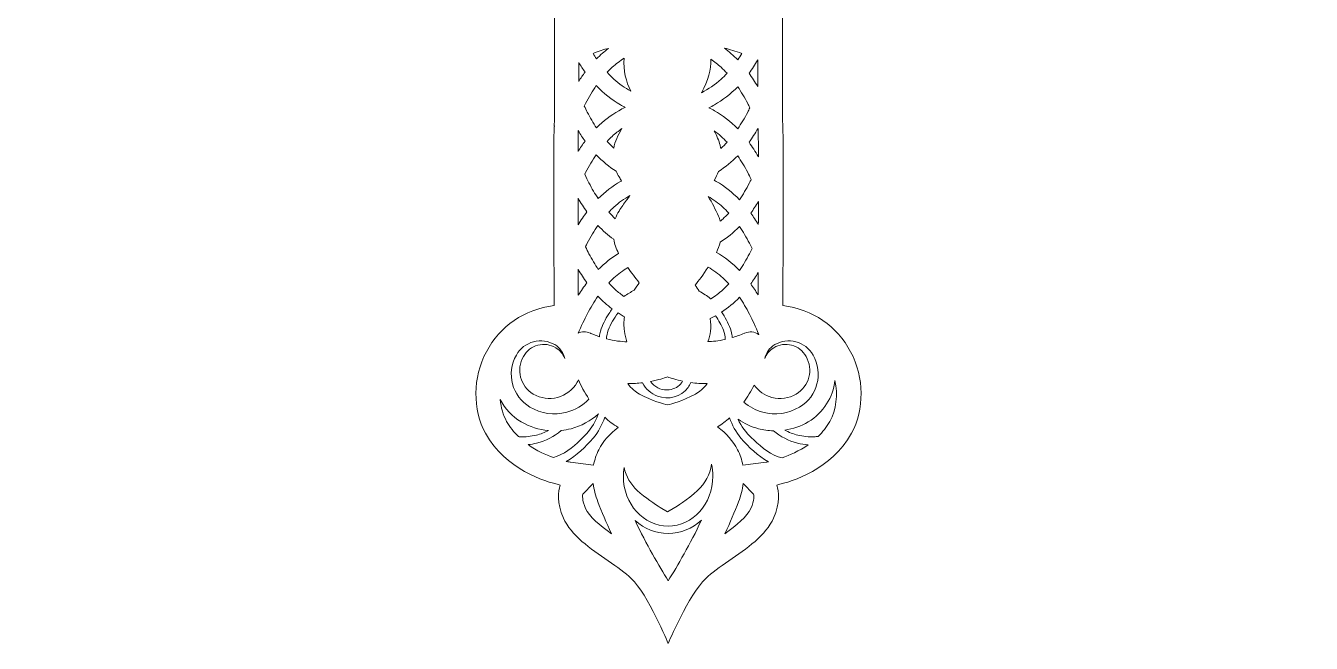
# Model space of a CAD drawing. Header units: millimetres. Extents: x -220 to 1461, y 255 to 578.
# Drawn here: x 608.9 to 868.3, y 261.3 to 386 of the extents above; entities that cross this region are included whole.
import ezdxf

# ---------------------------------------------------------------- set-up
doc = ezdxf.new("R2010")
doc.units = ezdxf.units.MM
doc.header["$MEASUREMENT"] = 0
doc.layers.add('Layer 5', color=7, linetype='Continuous')

msp = doc.modelspace()

# ---------------------------------------------------------------- linework, layer by layer
at = {"layer": 'Layer 5', "lineweight": 0}
for points, knots in [([(865.37, 447.11), (865.29, 447.14), (857.78, 449.55), (854.58, 452.89), (853.46, 454.07), (852.29, 455.77), (851.05, 457.57), (848.61, 461.1), (845.86, 465.1), (842.41, 466.6), (839.22, 467.98), (837.03, 467.7), (835.75, 467.22), (835.02, 470.42), (832.57, 478.26), (825.28, 482.3), (820.88, 484.75), (815.17, 485.03), (810.21, 483.14), (810.25, 483.38), (810.27, 483.62), (810.25, 483.87), (810.06, 486.53), (807.22, 488.35), (804.7, 487.88), (803.49, 487.66), (802.38, 486.91), (801.69, 485.89), (800.92, 484.73), (800.82, 483.34), (800.92, 481.99), (801.02, 480.63), (801.24, 479.3), (801.07, 477.96), (800.96, 478.3), (800.82, 478.64), (800.63, 478.97), (799.76, 480.43), (798.02, 481.43), (796.3, 481.06), (794.46, 480.66), (792.96, 478.66), (793.63, 476.77), (793.96, 475.82), (794.87, 474.98), (795.94, 475.08), (796.96, 475.17), (797.86, 476.07), (797.75, 477.13), (797.65, 478.06), (796.19, 477.97), (796.29, 477.04), (796.36, 476.47), (795.64, 476.42), (795.31, 476.72), (794.86, 477.12), (794.79, 477.79), (795, 478.33), (795.49, 479.54), (796.92, 480.03), (798.07, 479.48), (799.34, 478.86), (799.98, 477.47), (799.88, 476.1), (799.76, 474.59), (798.92, 473.19), (797.8, 472.21), (796.22, 470.82), (794.19, 470.18), (792.13, 470.07), (792.32, 470.2), (792.5, 470.34), (792.67, 470.49), (794.11, 471.76), (794.78, 473.89), (793.71, 475.6), (792.63, 477.35), (789.85, 478.05), (788.52, 476.17), (787.91, 475.3), (787.87, 474.06), (788.77, 473.36), (789.53, 472.78), (790.67, 472.74), (791.31, 473.52), (791.9, 474.24), (790.8, 475.2), (790.2, 474.47), (790.12, 474.36), (790.02, 474.34), (789.82, 474.42), (789.63, 474.5), (789.52, 474.63), (789.52, 474.82), (789.51, 475.45), (790.26, 475.86), (790.81, 475.83), (792.29, 475.77), (793.05, 474.14), (792.58, 472.87), (792.03, 471.37), (790.47, 470.61), (788.93, 470.7), (787.3, 470.8), (785.76, 471.7), (784.65, 472.86), (782.15, 475.5), (781.34, 479.28), (779.33, 482.26), (778.44, 483.58), (777.32, 484.78), (775.92, 485.56), (776.08, 485.57), (776.23, 485.6), (776.38, 485.65), (777.18, 485.95), (777.75, 486.75), (777.79, 487.6), (777.87, 489.56), (775.78, 490.84), (774.06, 491.07), (772.17, 491.31), (770.33, 490.68), (768.81, 489.58), (768.72, 489.51), (768.62, 489.44), (768.53, 489.37), (769.32, 491.16), (769.42, 493.21), (767.98, 494.76), (767.14, 495.67), (765.97, 496.09), (764.81, 496.01), (769.1, 497.38), (772.51, 500.2), (774.64, 504.23), (777.47, 509.59), (777.5, 516.3), (774.71, 521.31), (770.66, 528.6), (762.82, 531.06), (759.62, 531.78), (760.11, 533.07), (760.38, 535.26), (759, 538.44), (757.51, 541.89), (753.51, 544.65), (749.98, 547.08), (748.18, 548.32), (746.47, 549.49), (745.3, 550.61), (741.95, 553.81), (738.64, 561.12), (738.64, 561.12), (738.64, 561.12), (735.33, 553.81), (731.99, 550.61), (730.81, 549.49), (729.11, 548.32), (727.31, 547.08), (723.78, 544.65), (719.78, 541.89), (718.29, 538.44), (716.91, 535.26), (717.18, 533.07), (717.67, 531.78), (714.47, 531.06), (706.63, 528.6), (702.58, 521.31), (699.79, 516.3), (699.82, 509.59), (702.65, 504.23), (704.61, 500.51), (707.67, 497.82), (711.5, 496.35), (710.57, 496.26), (709.67, 495.84), (708.99, 495.11), (707.56, 493.56), (707.65, 491.51), (708.44, 489.72), (708.35, 489.79), (708.26, 489.86), (708.17, 489.93), (706.64, 491.03), (704.8, 491.66), (702.92, 491.42), (701.2, 491.19), (699.11, 489.91), (699.19, 487.95), (699.22, 487.1), (699.79, 486.29), (700.6, 486), (700.75, 485.95), (700.9, 485.92), (701.05, 485.91), (699.66, 485.12), (698.53, 483.92), (697.64, 482.61), (695.64, 479.63), (694.83, 475.85), (692.32, 473.21), (691.22, 472.05), (689.68, 471.15), (688.04, 471.05), (686.51, 470.96), (684.95, 471.72), (684.4, 473.22), (683.93, 474.49), (684.69, 476.12), (686.16, 476.18), (686.72, 476.21), (687.47, 475.8), (687.46, 475.17), (687.45, 474.98), (687.35, 474.85), (687.16, 474.77), (686.96, 474.69), (686.86, 474.71), (686.77, 474.82), (686.18, 475.55), (685.07, 474.59), (685.67, 473.87), (686.3, 473.09), (687.45, 473.12), (688.2, 473.71), (689.1, 474.41), (689.07, 475.65), (688.45, 476.52), (687.12, 478.4), (684.35, 477.69), (683.27, 475.95), (682.2, 474.24), (682.86, 472.11), (684.3, 470.84), (684.48, 470.68), (684.66, 470.55), (684.85, 470.42), (682.79, 470.53), (680.76, 471.17), (679.18, 472.55), (678.05, 473.54), (677.21, 474.93), (677.1, 476.44), (676.99, 477.82), (677.64, 479.21), (678.91, 479.82), (680.06, 480.38), (681.49, 479.89), (681.97, 478.68), (682.19, 478.14), (682.12, 477.47), (681.67, 477.07), (681.33, 476.77), (680.62, 476.82), (680.68, 477.39), (680.79, 478.32), (679.32, 478.41), (679.23, 477.48), (679.12, 476.41), (680.01, 475.52), (681.04, 475.43), (682.1, 475.33), (683.02, 476.17), (683.35, 477.12), (684.01, 479.01), (682.52, 481.01), (680.67, 481.41), (678.96, 481.78), (677.21, 480.78), (676.35, 479.32), (676.16, 478.99), (676.01, 478.65), (675.9, 478.3), (675.74, 479.65), (675.95, 480.97), (676.05, 482.34), (676.15, 483.68), (676.05, 485.08), (675.28, 486.23), (674.6, 487.26), (673.49, 488.01), (672.28, 488.23), (669.76, 488.7), (666.92, 486.88), (666.72, 484.22), (666.7, 483.88), (666.73, 483.55), (666.81, 483.23), (661.92, 485.01), (656.33, 484.71), (652.01, 482.3), (644.72, 478.26), (642.26, 470.42), (641.54, 467.22), (640.25, 467.7), (638.06, 467.98), (634.88, 466.6), (631.43, 465.1), (628.67, 461.1), (626.24, 457.57), (625, 455.77), (623.83, 454.07), (622.71, 452.89), (619.51, 449.55), (611.99, 447.14), (611.92, 447.11), (611.92, 447.11), (608.95, 446.17), (608.95, 446.17), (608.95, 446.17), (611.92, 445.23), (611.92, 445.23), (611.99, 445.21), (619.51, 442.8), (622.71, 439.45), (623.83, 438.28), (625, 436.57), (626.24, 434.77), (628.67, 431.24), (631.43, 427.24), (634.88, 425.75), (638.06, 424.37), (640.25, 424.64), (641.54, 425.13), (642.26, 421.93), (644.72, 414.09), (652.01, 410.04), (654.49, 408.66), (657.39, 407.97), (660.34, 407.97), (662.51, 407.97), (664.7, 408.35), (666.77, 409.09), (666.73, 408.85), (666.71, 408.6), (666.72, 408.34), (666.92, 405.69), (669.76, 403.86), (672.28, 404.33), (673.49, 404.56), (674.6, 405.31), (675.28, 406.33), (676.05, 407.49), (676.15, 408.88), (676.05, 410.23), (675.95, 411.59), (675.74, 412.91), (675.9, 414.26), (676.01, 413.91), (676.16, 413.57), (676.35, 413.25), (677.21, 411.78), (678.96, 410.79), (680.67, 411.16), (682.52, 411.56), (684.01, 413.56), (683.35, 415.45), (683.02, 416.39), (682.1, 417.24), (681.04, 417.14), (680.01, 417.04), (679.12, 416.15), (679.23, 415.09), (679.32, 414.15), (680.79, 414.25), (680.68, 415.18), (680.62, 415.75), (681.33, 415.8), (681.67, 415.5), (682.12, 415.09), (682.19, 414.43), (681.97, 413.89), (681.49, 412.67), (680.06, 412.19), (678.91, 412.74), (677.64, 413.35), (676.99, 414.75), (677.1, 416.12), (677.21, 417.63), (678.05, 419.03), (679.18, 420.01), (680.76, 421.39), (682.79, 422.04), (684.85, 422.14), (684.66, 422.02), (684.48, 421.88), (684.3, 421.73), (682.86, 420.46), (682.2, 418.33), (683.27, 416.61), (684.35, 414.87), (687.12, 414.17), (688.45, 416.04), (689.07, 416.92), (689.1, 418.16), (688.2, 418.86), (687.45, 419.44), (686.3, 419.48), (685.67, 418.7), (685.07, 417.97), (686.18, 417.02), (686.77, 417.75), (686.86, 417.85), (686.96, 417.88), (687.16, 417.8), (687.35, 417.72), (687.45, 417.59), (687.46, 417.4), (687.47, 416.76), (686.72, 416.36), (686.16, 416.38), (684.69, 416.45), (683.93, 418.07), (684.4, 419.35), (684.95, 420.84), (686.51, 421.61), (688.04, 421.51), (689.68, 421.41), (691.22, 420.52), (692.32, 419.35), (694.83, 416.71), (695.64, 412.93), (697.64, 409.96), (698.53, 408.64), (699.66, 407.44), (701.05, 406.66), (700.9, 406.64), (700.75, 406.62), (700.6, 406.56), (699.79, 406.27), (699.22, 405.47), (699.19, 404.62), (699.11, 402.65), (701.2, 401.37), (702.92, 401.15), (704.8, 400.9), (706.64, 401.54), (708.17, 402.63), (708.26, 402.7), (708.35, 402.78), (708.44, 402.85), (707.65, 401.05), (707.56, 399.01), (708.99, 397.46), (710.36, 395.99), (712.6, 395.78), (714.22, 396.96), (714.97, 397.5), (715.44, 398.27), (715.63, 399.1), (715.66, 383.02), (715.66, 366.54), (715.59, 365.64), (715.59, 365.7), (715.6, 365.74), (715.61, 365.76), (715.45, 365.13), (715.5, 345.88), (715.58, 329.46), (709.49, 328.64), (704.65, 325.35), (701.9, 320.13), (699.14, 314.91), (699.08, 308.45), (701.73, 303.67), (705.78, 296.39), (713.61, 293.93), (716.81, 293.21), (716.33, 291.92), (716.06, 289.73), (717.44, 286.55), (718.93, 283.1), (722.93, 280.34), (726.46, 277.91), (728.26, 276.67), (729.96, 275.5), (731.14, 274.37), (734.48, 271.18), (738.58, 261.27), (738.58, 261.27), (738.58, 261.27), (742.81, 271.18), (746.15, 274.37), (747.33, 275.5), (749.03, 276.67), (750.83, 277.91), (754.36, 280.34), (758.36, 283.1), (759.85, 286.55), (761.23, 289.73), (760.96, 291.92), (760.48, 293.21), (763.67, 293.93), (771.51, 296.39), (775.56, 303.67), (778.21, 308.45), (778.15, 314.91), (775.39, 320.13), (772.64, 325.35), (767.8, 328.64), (761.71, 329.46), (761.79, 345.88), (761.84, 365.13), (761.68, 365.76), (761.68, 365.74), (761.7, 365.7), (761.7, 365.64), (761.62, 366.53), (761.63, 382.67), (761.66, 398.58), (761.91, 398.09), (762.28, 397.65), (762.76, 397.3), (764.38, 396.12), (766.62, 396.33), (767.98, 397.81), (769.42, 399.36), (769.32, 401.4), (768.53, 403.2), (768.62, 403.13), (768.72, 403.05), (768.81, 402.98), (770.33, 401.89), (772.17, 401.25), (774.06, 401.5), (775.78, 401.72), (777.87, 403), (777.79, 404.97), (777.75, 405.82), (777.18, 406.62), (776.38, 406.91), (776.23, 406.97), (776.08, 406.99), (775.92, 407), (777.32, 407.79), (778.44, 408.99), (779.33, 410.31), (781.34, 413.28), (782.15, 417.06), (784.65, 419.7), (785.76, 420.87), (787.3, 421.76), (788.93, 421.86), (790.47, 421.95), (792.03, 421.19), (792.58, 419.69), (793.05, 418.42), (792.29, 416.8), (790.81, 416.73), (790.26, 416.71), (789.51, 417.11), (789.52, 417.75), (789.52, 417.94), (789.63, 418.07), (789.82, 418.15), (790.02, 418.23), (790.12, 418.2), (790.2, 418.1), (790.8, 417.37), (791.9, 418.32), (791.31, 419.05), (790.67, 419.82), (789.53, 419.79), (788.77, 419.2), (787.87, 418.51), (787.91, 417.27), (788.52, 416.39), (789.85, 414.51), (792.63, 415.22), (793.71, 416.96), (794.78, 418.68), (794.11, 420.81), (792.67, 422.08), (792.5, 422.23), (792.32, 422.37), (792.13, 422.49), (794.19, 422.39), (796.22, 421.74), (797.8, 420.36), (798.92, 419.38), (799.76, 417.98), (799.88, 416.47), (799.98, 415.1), (799.34, 413.7), (798.07, 413.09), (796.92, 412.54), (795.49, 413.02), (795, 414.24), (794.79, 414.78), (794.86, 415.44), (795.31, 415.85), (795.64, 416.14), (796.36, 416.1), (796.29, 415.53), (796.19, 414.59), (797.65, 414.5), (797.75, 415.44), (797.86, 416.5), (796.96, 417.39), (795.94, 417.49), (794.87, 417.59), (793.96, 416.74), (793.63, 415.79), (792.96, 413.91), (794.46, 411.91), (796.3, 411.51), (798.02, 411.14), (799.76, 412.13), (800.63, 413.6), (800.82, 413.92), (800.96, 414.26), (801.07, 414.61), (801.24, 413.26), (801.02, 411.94), (800.92, 410.58), (800.82, 409.23), (800.92, 407.84), (801.69, 406.68), (802.38, 405.65), (803.49, 404.91), (804.7, 404.68), (807.22, 404.21), (810.06, 406.04), (810.25, 408.69), (810.26, 408.86), (810.26, 409.03), (810.25, 409.19), (812.4, 408.38), (814.69, 407.97), (816.95, 407.97), (819.89, 407.97), (822.8, 408.66), (825.28, 410.04), (832.57, 414.09), (835.02, 421.93), (835.75, 425.13), (837.03, 424.64), (839.23, 424.37), (842.41, 425.75), (845.86, 427.24), (848.61, 431.24), (851.05, 434.77), (852.29, 436.57), (853.46, 438.28), (854.58, 439.45), (857.78, 442.8), (865.29, 445.21), (865.37, 445.23), (865.37, 445.23), (868.34, 446.17), (868.34, 446.17), (868.34, 446.17), (865.37, 447.11), (865.37, 447.11)], [0, 0, 0, 0, 1, 1, 1, 2, 2, 2, 3, 3, 3, 4, 4, 4, 5, 5, 5, 6, 6, 6, 7, 7, 7, 8, 8, 8, 9, 9, 9, 10, 10, 10, 11, 11, 11, 12, 12, 12, 13, 13, 13, 14, 14, 14, 15, 15, 15, 16, 16, 16, 17, 17, 17, 18, 18, 18, 19, 19, 19, 20, 20, 20, 21, 21, 21, 22, 22, 22, 23, 23, 23, 24, 24, 24, 25, 25, 25, 26, 26, 26, 27, 27, 27, 28, 28, 28, 29, 29, 29, 30, 30, 30, 31, 31, 31, 32, 32, 32, 33, 33, 33, 34, 34, 34, 35, 35, 35, 36, 36, 36, 37, 37, 37, 38, 38, 38, 39, 39, 39, 40, 40, 40, 41, 41, 41, 42, 42, 42, 43, 43, 43, 44, 44, 44, 45, 45, 45, 46, 46, 46, 47, 47, 47, 48, 48, 48, 49, 49, 49, 50, 50, 50, 51, 51, 51, 52, 52, 52, 53, 53, 53, 54, 54, 54, 55, 55, 55, 56, 56, 56, 57, 57, 57, 58, 58, 58, 59, 59, 59, 60, 60, 60, 61, 61, 61, 62, 62, 62, 63, 63, 63, 64, 64, 64, 65, 65, 65, 66, 66, 66, 67, 67, 67, 68, 68, 68, 69, 69, 69, 70, 70, 70, 71, 71, 71, 72, 72, 72, 73, 73, 73, 74, 74, 74, 75, 75, 75, 76, 76, 76, 77, 77, 77, 78, 78, 78, 79, 79, 79, 80, 80, 80, 81, 81, 81, 82, 82, 82, 83, 83, 83, 84, 84, 84, 85, 85, 85, 86, 86, 86, 87, 87, 87, 88, 88, 88, 89, 89, 89, 90, 90, 90, 91, 91, 91, 92, 92, 92, 93, 93, 93, 94, 94, 94, 95, 95, 95, 96, 96, 96, 97, 97, 97, 98, 98, 98, 99, 99, 99, 100, 100, 100, 101, 101, 101, 102, 102, 102, 103, 103, 103, 104, 104, 104, 105, 105, 105, 106, 106, 106, 107, 107, 107, 108, 108, 108, 109, 109, 109, 110, 110, 110, 111, 111, 111, 112, 112, 112, 113, 113, 113, 114, 114, 114, 115, 115, 115, 116, 116, 116, 117, 117, 117, 118, 118, 118, 119, 119, 119, 120, 120, 120, 121, 121, 121, 122, 122, 122, 123, 123, 123, 124, 124, 124, 125, 125, 125, 126, 126, 126, 127, 127, 127, 128, 128, 128, 129, 129, 129, 130, 130, 130, 131, 131, 131, 132, 132, 132, 133, 133, 133, 134, 134, 134, 135, 135, 135, 136, 136, 136, 137, 137, 137, 138, 138, 138, 139, 139, 139, 140, 140, 140, 141, 141, 141, 142, 142, 142, 143, 143, 143, 144, 144, 144, 145, 145, 145, 146, 146, 146, 147, 147, 147, 148, 148, 148, 149, 149, 149, 150, 150, 150, 151, 151, 151, 152, 152, 152, 153, 153, 153, 154, 154, 154, 155, 155, 155, 156, 156, 156, 157, 157, 157, 158, 158, 158, 159, 159, 159, 160, 160, 160, 161, 161, 161, 162, 162, 162, 163, 163, 163, 164, 164, 164, 165, 165, 165, 166, 166, 166, 167, 167, 167, 168, 168, 168, 169, 169, 169, 170, 170, 170, 171, 171, 171, 172, 172, 172, 173, 173, 173, 174, 174, 174, 175, 175, 175, 176, 176, 176, 177, 177, 177, 178, 178, 178, 179, 179, 179, 180, 180, 180, 181, 181, 181, 182, 182, 182, 183, 183, 183, 184, 184, 184, 185, 185, 185, 186, 186, 186, 187, 187, 187, 188, 188, 188, 189, 189, 189, 190, 190, 190, 191, 191, 191, 192, 192, 192, 193, 193, 193, 194, 194, 194, 195, 195, 195, 196, 196, 196, 197, 197, 197, 198, 198, 198, 199, 199, 199, 200, 200, 200, 201, 201, 201, 202, 202, 202, 203, 203, 203, 204, 204, 204, 205, 205, 205, 206, 206, 206, 207, 207, 207, 208, 208, 208, 209, 209, 209, 210, 210, 210, 211, 211, 211, 212, 212, 212, 213, 213, 213, 214, 214, 214, 215, 215, 215, 216, 216, 216, 217, 217, 217, 218, 218, 218, 218]), ([(726.54, 381.37), (725.7, 380.75), (724.89, 380.04), (724.12, 379.27), (723.88, 379.62), (723.65, 379.99), (723.42, 380.36), (724.53, 380.82), (725.57, 381.15), (726.54, 381.37)], [0, 0, 0, 0, 1, 1, 1, 2, 2, 2, 3, 3, 3, 3]), ([(749.94, 381.41), (750.98, 381.18), (752.15, 380.84), (753.45, 380.34), (753.17, 379.9), (752.9, 379.47), (752.61, 379.06), (751.76, 379.93), (750.87, 380.72), (749.94, 381.41)], [0, 0, 0, 0, 1, 1, 1, 2, 2, 2, 3, 3, 3, 3]), ([(727.62, 375.15), (727.16, 375.57), (726.7, 376.03), (726.24, 376.54), (726.58, 376.9), (726.93, 377.24), (727.27, 377.55), (728.04, 378.24), (728.85, 378.86), (729.7, 379.4), (729.46, 376.89), (730.11, 374.6), (731.04, 372.72), (729.82, 373.38), (728.67, 374.2), (727.62, 375.15)], [0, 0, 0, 0, 1, 1, 1, 2, 2, 2, 3, 3, 3, 4, 4, 4, 5, 5, 5, 5]), ([(747.18, 379.17), (747.91, 378.68), (748.6, 378.14), (749.25, 377.55), (749.66, 377.18), (750.06, 376.78), (750.46, 376.35), (750.06, 375.91), (749.66, 375.52), (749.25, 375.15), (748.05, 374.05), (746.71, 373.14), (745.28, 372.43), (746.66, 374.89), (747.3, 377.14), (747.18, 379.17)], [0, 0, 0, 0, 1, 1, 1, 2, 2, 2, 3, 3, 3, 4, 4, 4, 5, 5, 5, 5]), ([(754.89, 376.35), (755.5, 377.18), (756.08, 378.07), (756.64, 379.03), (756.64, 376.94), (756.65, 375.16), (756.65, 373.65), (756.09, 374.61), (755.5, 375.51), (754.89, 376.35)], [0, 0, 0, 0, 1, 1, 1, 2, 2, 2, 3, 3, 3, 3]), ([(720.53, 378.54), (720.94, 377.85), (721.37, 377.2), (721.82, 376.58), (721.37, 375.99), (720.94, 375.36), (720.52, 374.71), (720.52, 375.84), (720.53, 377.11), (720.53, 378.54)], [0, 0, 0, 0, 1, 1, 1, 2, 2, 2, 3, 3, 3, 3]), ([(721.9, 370.25), (722.57, 371.56), (723.3, 372.76), (724.06, 373.85), (725.55, 372.27), (727.19, 370.97), (728.94, 369.98), (729.27, 369.79), (729.6, 369.62), (729.93, 369.46), (729.48, 369.26), (729.03, 369.03), (728.6, 368.78), (727, 367.88), (725.5, 366.72), (724.12, 365.33), (723.46, 366.31), (722.84, 367.37), (722.25, 368.51), (722.06, 368.88), (721.86, 369.28), (721.64, 369.74), (721.72, 369.91), (721.81, 370.08), (721.9, 370.25)], [0, 0, 0, 0, 1, 1, 1, 2, 2, 2, 3, 3, 3, 4, 4, 4, 5, 5, 5, 6, 6, 6, 7, 7, 7, 8, 8, 8, 8]), ([(754.63, 368.51), (754, 367.29), (753.32, 366.16), (752.61, 365.12), (751.17, 366.6), (749.6, 367.83), (747.93, 368.78), (747.55, 369), (747.17, 369.2), (746.78, 369.38), (747.17, 369.56), (747.55, 369.76), (747.93, 369.98), (749.6, 370.93), (751.17, 372.16), (752.61, 373.64), (753.32, 372.6), (754, 371.47), (754.63, 370.25), (754.77, 369.98), (754.91, 369.69), (755.07, 369.38), (754.91, 369.07), (754.77, 368.78), (754.63, 368.51)], [0, 0, 0, 0, 1, 1, 1, 2, 2, 2, 3, 3, 3, 4, 4, 4, 5, 5, 5, 6, 6, 6, 7, 7, 7, 8, 8, 8, 8]), ([(721.82, 362.64), (721.33, 361.99), (720.85, 361.29), (720.39, 360.56), (720.4, 363.15), (720.41, 364.28), (720.42, 364.77), (720.87, 364.02), (721.33, 363.31), (721.82, 362.64)], [0, 0, 0, 0, 1, 1, 1, 2, 2, 2, 3, 3, 3, 3]), ([(729.25, 365.17), (728.4, 363.88), (727.85, 362.55), (727.6, 361.23), (727.14, 361.65), (726.69, 362.1), (726.24, 362.6), (726.58, 362.96), (726.93, 363.3), (727.27, 363.61), (727.9, 364.18), (728.56, 364.7), (729.25, 365.17)], [0, 0, 0, 0, 1, 1, 1, 2, 2, 2, 3, 3, 3, 4, 4, 4, 4]), ([(747.86, 364.76), (748.34, 364.4), (748.81, 364.02), (749.25, 363.61), (749.66, 363.24), (750.06, 362.85), (750.46, 362.41), (750.06, 361.97), (749.66, 361.58), (749.25, 361.21), (749.23, 361.19), (749.21, 361.17), (749.19, 361.15), (749.15, 361.37), (749.1, 361.59), (749.05, 361.81), (748.8, 362.78), (748.4, 363.77), (747.86, 364.76)], [0, 0, 0, 0, 1, 1, 1, 2, 2, 2, 3, 3, 3, 4, 4, 4, 5, 5, 5, 6, 6, 6, 6]), ([(754.89, 362.41), (755.53, 363.29), (756.14, 364.22), (756.72, 365.23), (756.72, 365.23), (756.73, 365.1), (756.73, 365.1), (756.75, 364.97), (756.77, 364.14), (756.78, 359.49), (756.18, 360.54), (755.55, 361.51), (754.89, 362.41)], [0, 0, 0, 0, 1, 1, 1, 2, 2, 2, 3, 3, 3, 4, 4, 4, 4]), ([(724.06, 359.91), (725.3, 358.6), (726.66, 357.48), (728.1, 356.56), (728.26, 356.19), (728.45, 355.83), (728.67, 355.46), (728.83, 355.17), (729.01, 354.9), (729.19, 354.63), (729.11, 354.59), (729.03, 354.54), (728.94, 354.5), (727.35, 353.59), (725.85, 352.43), (724.47, 351.04), (723.81, 352.02), (723.18, 353.08), (722.6, 354.22), (722.32, 354.76), (722.03, 355.34), (721.73, 355.99), (721.79, 356.1), (721.84, 356.2), (721.9, 356.31), (722.57, 357.62), (723.3, 358.82), (724.06, 359.91)], [0, 0, 0, 0, 1, 1, 1, 2, 2, 2, 3, 3, 3, 4, 4, 4, 5, 5, 5, 6, 6, 6, 7, 7, 7, 8, 8, 8, 9, 9, 9, 9]), ([(754.98, 354.22), (754.35, 353), (753.67, 351.87), (752.96, 350.83), (751.52, 352.32), (749.95, 353.55), (748.28, 354.5), (748.15, 354.57), (748.01, 354.65), (747.87, 354.72), (748.18, 355.32), (748.47, 355.92), (748.73, 356.5), (748.74, 356.52), (748.74, 356.53), (748.75, 356.54), (750.12, 357.41), (751.42, 358.47), (752.61, 359.7), (753.32, 358.66), (754, 357.53), (754.63, 356.31), (754.85, 355.89), (755.07, 355.43), (755.32, 354.9), (755.21, 354.67), (755.09, 354.45), (754.98, 354.22)], [0, 0, 0, 0, 1, 1, 1, 2, 2, 2, 3, 3, 3, 4, 4, 4, 5, 5, 5, 6, 6, 6, 7, 7, 7, 8, 8, 8, 9, 9, 9, 9]), ([(722.16, 348.36), (721.55, 347.53), (720.96, 346.66), (720.4, 345.72), (720.4, 347.63), (720.39, 349.44), (720.39, 351.13), (720.96, 350.14), (721.55, 349.22), (722.16, 348.36)], [0, 0, 0, 0, 1, 1, 1, 2, 2, 2, 3, 3, 3, 3]), ([(727.91, 346.98), (727.46, 347.39), (727.03, 347.83), (726.59, 348.31), (726.93, 348.67), (727.27, 349.01), (727.62, 349.32), (728.63, 350.24), (729.71, 351.02), (730.86, 351.66), (730.86, 351.66), (730.69, 351.42), (730.69, 351.42), (730.52, 351.19), (730.35, 350.96), (730.17, 350.71), (729.66, 350.04), (729.13, 349.33), (728.67, 348.54), (728.35, 348.01), (728.1, 347.49), (727.91, 346.98)], [0, 0, 0, 0, 1, 1, 1, 2, 2, 2, 3, 3, 3, 4, 4, 4, 5, 5, 5, 6, 6, 6, 7, 7, 7, 7]), ([(746.64, 351.5), (747.69, 350.88), (748.69, 350.16), (749.6, 349.32), (750.01, 348.95), (750.41, 348.56), (750.81, 348.12), (750.41, 347.69), (750.01, 347.29), (749.6, 346.92), (749.44, 346.77), (749.27, 346.62), (749.09, 346.47), (749, 346.83), (748.88, 347.18), (748.73, 347.5), (748.14, 348.83), (747.44, 350.17), (746.64, 351.5)], [0, 0, 0, 0, 1, 1, 1, 2, 2, 2, 3, 3, 3, 4, 4, 4, 5, 5, 5, 6, 6, 6, 6]), ([(755.23, 348.12), (755.77, 348.85), (756.28, 349.63), (756.78, 350.45), (756.78, 348.98), (756.77, 347.43), (756.77, 345.81), (756.28, 346.63), (755.77, 347.39), (755.23, 348.12)], [0, 0, 0, 0, 1, 1, 1, 2, 2, 2, 3, 3, 3, 3]), ([(721.9, 341.34), (722.02, 341.57), (722.13, 341.8), (722.25, 342.02), (722.92, 343.33), (723.65, 344.53), (724.41, 345.62), (725.41, 344.57), (726.47, 343.64), (727.59, 342.84), (727.76, 341.89), (728.09, 340.94), (728.58, 339.99), (727.15, 339.13), (725.77, 338.04), (724.48, 336.74), (723.82, 337.72), (723.19, 338.79), (722.6, 339.93), (722.38, 340.35), (722.15, 340.81), (721.9, 341.34)], [0, 0, 0, 0, 1, 1, 1, 2, 2, 2, 3, 3, 3, 4, 4, 4, 5, 5, 5, 6, 6, 6, 7, 7, 7, 7]), ([(749.05, 342.19), (749.05, 342.2), (749.05, 342.21), (749.05, 342.23), (750.44, 343.1), (751.75, 344.17), (752.96, 345.41), (753.67, 344.38), (754.35, 343.24), (754.98, 342.02), (755.14, 341.71), (755.31, 341.37), (755.5, 340.98), (755.31, 340.59), (755.14, 340.25), (754.98, 339.93), (754.35, 338.72), (753.67, 337.58), (752.96, 336.54), (751.53, 338.02), (749.98, 339.24), (748.32, 340.18), (748.64, 340.87), (748.88, 341.54), (749.05, 342.19)], [0, 0, 0, 0, 1, 1, 1, 2, 2, 2, 3, 3, 3, 4, 4, 4, 5, 5, 5, 6, 6, 6, 7, 7, 7, 8, 8, 8, 8]), ([(744.81, 332.37), (744.56, 332.77), (744.31, 333.17), (744.02, 333.57), (744.72, 334.43), (745.62, 335.63), (746.63, 337.21), (747.69, 336.6), (748.69, 335.87), (749.6, 335.04), (750.01, 334.67), (750.41, 334.27), (750.81, 333.83), (750.41, 333.4), (750.01, 333), (749.6, 332.63), (748.85, 331.95), (748.04, 331.34), (747.19, 330.8), (747.18, 330.82), (747.16, 330.83), (747.15, 330.84), (746.43, 331.42), (745.62, 331.9), (744.81, 332.37)], [0, 0, 0, 0, 1, 1, 1, 2, 2, 2, 3, 3, 3, 4, 4, 4, 5, 5, 5, 6, 6, 6, 7, 7, 7, 8, 8, 8, 8]), ([(722.17, 334.06), (721.58, 333.27), (721, 332.43), (720.45, 331.54), (720.44, 333.33), (720.43, 335.08), (720.43, 336.78), (720.99, 335.81), (721.57, 334.9), (722.17, 334.06)], [0, 0, 0, 0, 1, 1, 1, 2, 2, 2, 3, 3, 3, 3]), ([(729.66, 331.28), (729.07, 331.7), (728.51, 332.15), (727.97, 332.63), (727.5, 333.06), (727.05, 333.52), (726.59, 334.03), (726.93, 334.38), (727.27, 334.72), (727.62, 335.04), (728.49, 335.82), (729.43, 336.52), (730.43, 337.12), (731.16, 336.09), (731.92, 335.08), (732.74, 334.05), (732.42, 333.62), (732.07, 333.12), (731.74, 332.57), (731.03, 332.17), (730.32, 331.75), (729.66, 331.28)], [0, 0, 0, 0, 1, 1, 1, 2, 2, 2, 3, 3, 3, 4, 4, 4, 5, 5, 5, 6, 6, 6, 7, 7, 7, 7]), ([(756.74, 336.1), (756.74, 334.63), (756.73, 333.13), (756.72, 331.6), (756.24, 332.39), (755.75, 333.13), (755.23, 333.83), (755.76, 334.55), (756.26, 335.3), (756.74, 336.1)], [0, 0, 0, 0, 1, 1, 1, 2, 2, 2, 3, 3, 3, 3]), ([(722.25, 327.74), (722.92, 329.04), (723.65, 330.25), (724.41, 331.34), (725.31, 330.38), (726.27, 329.53), (727.27, 328.79), (727.05, 328.46), (726.83, 328.12), (726.62, 327.79), (725.9, 326.69), (725.27, 325.55), (724.92, 324.29), (724.82, 323.91), (724.75, 323.54), (724.71, 323.16), (724.14, 323.35), (723.56, 323.58), (722.95, 323.84), (722.91, 323.86), (722.86, 323.88), (722.82, 323.9), (722.04, 324.24), (721.13, 324.23), (720.4, 323.86), (721.02, 325.25), (721.73, 326.74), (722.25, 327.74)], [0, 0, 0, 0, 1, 1, 1, 2, 2, 2, 3, 3, 3, 4, 4, 4, 5, 5, 5, 6, 6, 6, 7, 7, 7, 8, 8, 8, 9, 9, 9, 9]), ([(749.59, 327.79), (749.52, 327.9), (749.44, 328.02), (749.37, 328.13), (750.63, 328.97), (751.84, 329.97), (752.96, 331.13), (753.67, 330.09), (754.35, 328.95), (754.98, 327.74), (755.6, 326.53), (756.21, 325.2), (756.88, 323.61), (756.86, 323.62), (756.85, 323.63), (756.83, 323.64), (756.03, 324.21), (754.97, 324.31), (754.06, 323.9), (754.06, 323.9), (754, 323.88), (754, 323.88), (753.11, 323.52), (752.28, 323.23), (751.51, 323), (751.47, 323.43), (751.4, 323.86), (751.28, 324.29), (750.93, 325.55), (750.3, 326.69), (749.59, 327.79)], [0, 0, 0, 0, 1, 1, 1, 2, 2, 2, 3, 3, 3, 4, 4, 4, 5, 5, 5, 6, 6, 6, 7, 7, 7, 8, 8, 8, 9, 9, 9, 10, 10, 10, 10]), ([(726.48, 324.46), (726.94, 325.72), (727.68, 326.87), (728.46, 327.97), (728.73, 327.79), (729.01, 327.62), (729.29, 327.46), (729.44, 327.38), (729.6, 327.29), (729.76, 327.21), (729.63, 326.23), (729.62, 325.26), (729.74, 324.31), (729.83, 323.57), (730, 322.85), (730.26, 322.15), (729.15, 322.17), (727.74, 322.32), (726.12, 322.74), (726.16, 323.32), (726.27, 323.89), (726.48, 324.46)], [0, 0, 0, 0, 1, 1, 1, 2, 2, 2, 3, 3, 3, 4, 4, 4, 5, 5, 5, 6, 6, 6, 7, 7, 7, 7]), ([(747.06, 326.84), (747.43, 327.01), (747.79, 327.19), (748.15, 327.39), (748.77, 326.47), (749.35, 325.5), (749.73, 324.46), (749.95, 323.86), (750.06, 323.25), (750.1, 322.63), (748.71, 322.31), (747.53, 322.19), (746.58, 322.17), (746.86, 322.87), (747.04, 323.58), (747.13, 324.31), (747.23, 325.11), (747.21, 325.96), (747.06, 326.84)], [0, 0, 0, 0, 1, 1, 1, 2, 2, 2, 3, 3, 3, 4, 4, 4, 5, 5, 5, 6, 6, 6, 6]), ([(707.95, 319.46), (708.71, 320.81), (709.95, 321.76), (711.42, 322.15), (712.88, 322.54), (714.4, 322.32), (715.7, 321.56), (716.77, 320.93), (717.46, 319.89), (717.7, 318.74), (717.39, 319.64), (716.77, 320.43), (715.89, 320.95), (714.8, 321.59), (713.51, 321.77), (712.28, 321.45), (711.04, 321.12), (710.01, 320.32), (709.37, 319.2), (707.85, 316.55), (708.74, 313.14), (711.36, 311.59), (712.85, 310.71), (714.59, 310.47), (716.26, 310.91), (717.94, 311.36), (719.35, 312.44), (720.22, 313.96), (720.31, 314.12), (720.39, 314.27), (720.47, 314.43), (720.99, 313.24), (721.69, 311.9), (722.6, 310.56), (721.36, 309.29), (719.82, 308.39), (718.1, 307.93), (715.57, 307.26), (712.94, 307.63), (710.68, 308.96), (707.07, 311.09), (705.85, 315.8), (707.95, 319.46)], [0, 0, 0, 0, 1, 1, 1, 2, 2, 2, 3, 3, 3, 4, 4, 4, 5, 5, 5, 6, 6, 6, 7, 7, 7, 8, 8, 8, 9, 9, 9, 10, 10, 10, 11, 11, 11, 12, 12, 12, 13, 13, 13, 14, 14, 14, 14]), ([(764.35, 322.15), (765.82, 321.76), (767.06, 320.81), (767.82, 319.46), (769.92, 315.8), (768.7, 311.09), (765.09, 308.96), (762.84, 307.63), (760.2, 307.26), (757.67, 307.93), (756.25, 308.31), (754.94, 309), (753.83, 309.95), (754.6, 311.01), (755.3, 312.17), (755.91, 313.4), (756.79, 312.17), (758.04, 311.3), (759.51, 310.91), (761.18, 310.47), (762.92, 310.71), (764.41, 311.59), (767.03, 313.14), (767.92, 316.55), (766.4, 319.2), (765.76, 320.32), (764.73, 321.12), (763.49, 321.45), (762.26, 321.77), (760.98, 321.59), (759.88, 320.95), (759, 320.43), (758.38, 319.64), (758.07, 318.74), (758.31, 319.89), (759, 320.92), (760.07, 321.56), (761.37, 322.32), (762.89, 322.53), (764.35, 322.15)], [0, 0, 0, 0, 1, 1, 1, 2, 2, 2, 3, 3, 3, 4, 4, 4, 5, 5, 5, 6, 6, 6, 7, 7, 7, 8, 8, 8, 9, 9, 9, 10, 10, 10, 11, 11, 11, 12, 12, 12, 13, 13, 13, 13]), ([(733.39, 313.86), (734.06, 312.64), (735.09, 311.64), (736.42, 311.16), (738.6, 310.37), (741.2, 310.98), (742.58, 312.93), (742.8, 313.24), (743, 313.57), (743.18, 313.91), (744.19, 313.77), (745.3, 313.69), (746.46, 313.71), (745.68, 312.71), (744.88, 311.98), (744.09, 311.57), (741.41, 310.16), (739.3, 309.57), (738.47, 309.38), (737.63, 309.57), (735.46, 310.16), (732.78, 311.57), (731.99, 311.98), (731.18, 312.71), (730.41, 313.71), (731.47, 313.69), (732.48, 313.75), (733.39, 313.86)], [0, 0, 0, 0, 1, 1, 1, 2, 2, 2, 3, 3, 3, 4, 4, 4, 5, 5, 5, 6, 6, 6, 7, 7, 7, 8, 8, 8, 9, 9, 9, 9]), ([(741.49, 314.2), (741.38, 314.02), (741.26, 313.85), (741.13, 313.68), (740.44, 312.85), (739.44, 312.45), (738.37, 312.42), (737.01, 312.39), (735.83, 313.09), (735.02, 314.11), (736.7, 314.43), (737.88, 314.85), (738.28, 315.01), (738.32, 315.02), (738.36, 315.03), (738.41, 315.05), (739.13, 314.8), (740.2, 314.47), (741.49, 314.2)], [0, 0, 0, 0, 1, 1, 1, 2, 2, 2, 3, 3, 3, 4, 4, 4, 5, 5, 5, 6, 6, 6, 6]), ([(772.23, 314.33), (772.84, 311.44), (772.5, 308.44), (771.19, 306.07), (770.54, 304.91), (769.74, 303.91), (768.86, 303.04), (768.59, 303.01), (768.32, 302.99), (768.06, 302.97), (766.94, 302.91), (765.82, 303.03), (764.73, 303.3), (763.82, 303.52), (762.94, 303.87), (762.1, 304.31), (763.76, 304.55), (765.38, 305.12), (766.85, 305.98), (769.95, 307.82), (771.84, 310.96), (772.23, 314.33)], [0, 0, 0, 0, 1, 1, 1, 2, 2, 2, 3, 3, 3, 4, 4, 4, 5, 5, 5, 6, 6, 6, 7, 7, 7, 7]), ([(708.65, 302.97), (708.56, 302.98), (708.46, 302.98), (708.36, 302.99), (707.46, 303.87), (706.64, 304.89), (705.98, 306.07), (705.26, 307.38), (704.83, 308.88), (704.69, 310.47), (705.63, 308.63), (707.08, 307.07), (708.92, 305.98), (710.62, 304.98), (712.5, 304.39), (714.43, 304.21), (713.65, 303.82), (712.83, 303.51), (711.98, 303.3), (710.89, 303.03), (709.77, 302.91), (708.65, 302.97)], [0, 0, 0, 0, 1, 1, 1, 2, 2, 2, 3, 3, 3, 4, 4, 4, 5, 5, 5, 6, 6, 6, 7, 7, 7, 7]), ([(715.42, 298.77), (713.89, 299.31), (712.05, 300.14), (710.3, 301.38), (710.89, 301.44), (711.47, 301.54), (712.03, 301.68), (713.89, 302.15), (715.56, 303.02), (716.99, 304.23), (717.66, 304.3), (718.33, 304.42), (718.98, 304.59), (721.05, 305.14), (722.93, 306.17), (724.5, 307.6), (724.29, 307.04), (724.06, 306.49), (723.79, 305.96), (723.06, 304.54), (722.02, 303.41), (720.87, 302.32), (719.31, 300.84), (717.5, 299.33), (715.42, 298.77)], [0, 0, 0, 0, 1, 1, 1, 2, 2, 2, 3, 3, 3, 4, 4, 4, 5, 5, 5, 6, 6, 6, 7, 7, 7, 8, 8, 8, 8]), ([(724.58, 300.33), (724.08, 299.35), (723.73, 298.32), (723.53, 297.24), (723.53, 297.24), (718.84, 297.84), (718.84, 297.84), (718.82, 297.84), (718.52, 297.89), (718.02, 298), (720.1, 299.14), (721.92, 300.93), (723.44, 302.69), (724.51, 303.93), (725.25, 305.37), (725.78, 306.89), (726.63, 306.12), (727.53, 305.43), (728.48, 304.85), (726.77, 303.57), (725.46, 302.06), (724.58, 300.33)], [0, 0, 0, 0, 1, 1, 1, 2, 2, 2, 3, 3, 3, 4, 4, 4, 5, 5, 5, 6, 6, 6, 7, 7, 7, 7]), ([(758.37, 297.84), (758.37, 297.84), (753.64, 297.24), (753.64, 297.24), (753.45, 298.32), (753.1, 299.35), (752.6, 300.33), (751.69, 302.11), (750.33, 303.66), (748.55, 304.96), (749.4, 305.49), (750.21, 306.11), (750.97, 306.79), (751.5, 305.31), (752.22, 303.91), (753.27, 302.69), (754.83, 300.89), (756.69, 299.07), (758.83, 297.93), (758.57, 297.87), (758.41, 297.85), (758.37, 297.84)], [0, 0, 0, 0, 1, 1, 1, 2, 2, 2, 3, 3, 3, 4, 4, 4, 5, 5, 5, 6, 6, 6, 7, 7, 7, 7]), ([(761.55, 298.7), (759.36, 299.2), (757.47, 300.78), (755.85, 302.32), (754.7, 303.41), (753.65, 304.54), (752.92, 305.96), (752.83, 306.13), (752.75, 306.31), (752.67, 306.49), (753.92, 305.63), (755.31, 304.98), (756.79, 304.59), (757.78, 304.33), (758.79, 304.19), (759.8, 304.16), (761.21, 302.99), (762.86, 302.14), (764.68, 301.68), (765.38, 301.5), (766.09, 301.39), (766.81, 301.35), (765.01, 300.08), (763.1, 299.23), (761.55, 298.7)], [0, 0, 0, 0, 1, 1, 1, 2, 2, 2, 3, 3, 3, 4, 4, 4, 5, 5, 5, 6, 6, 6, 7, 7, 7, 8, 8, 8, 8]), ([(738.56, 284.91), (733.59, 284.91), (729.54, 289.43), (729.54, 294.98), (729.54, 295.58), (729.59, 296.17), (729.68, 296.74), (730.1, 294.96), (731, 293.38), (732.34, 292.12), (733.95, 290.62), (735.95, 289.33), (736.99, 288.7), (736.99, 288.7), (738.46, 287.79), (738.46, 287.79), (738.46, 287.79), (739.89, 288.66), (739.89, 288.66), (740, 288.72), (742.53, 290.26), (744.52, 292.12), (746.04, 293.53), (746.98, 295.33), (747.32, 297.4), (747.49, 296.62), (747.58, 295.81), (747.58, 294.98), (747.58, 289.43), (743.54, 284.91), (738.56, 284.91)], [0, 0, 0, 0, 1, 1, 1, 2, 2, 2, 3, 3, 3, 4, 4, 4, 5, 5, 5, 6, 6, 6, 7, 7, 7, 8, 8, 8, 9, 9, 9, 10, 10, 10, 10]), ([(721.91, 288.51), (721.91, 288.51), (721.91, 288.51), (721.91, 288.51), (721.17, 290.21), (721.28, 291.11), (721.35, 291.4), (721.35, 291.4), (723.45, 293.51), (723.45, 293.51), (723.61, 292.32), (723.92, 291.1), (724.39, 289.85), (725.16, 287.81), (726.09, 285.65), (727.17, 283.4), (724.83, 285.07), (722.63, 286.84), (721.91, 288.51)], [0, 0, 0, 0, 1, 1, 1, 2, 2, 2, 3, 3, 3, 4, 4, 4, 5, 5, 5, 6, 6, 6, 6]), ([(755.26, 288.51), (754.54, 286.85), (752.36, 285.08), (750.01, 283.4), (751.09, 285.66), (752.02, 287.81), (752.78, 289.85), (753.26, 291.09), (753.57, 292.32), (753.72, 293.5), (753.72, 293.5), (755.82, 291.41), (755.82, 291.41), (755.89, 291.12), (756, 290.22), (755.26, 288.51)], [0, 0, 0, 0, 1, 1, 1, 2, 2, 2, 3, 3, 3, 4, 4, 4, 5, 5, 5, 5]), ([(738.59, 273.88), (736.74, 276.87), (734.18, 281.27), (731.93, 286.03), (733.74, 284.41), (736.05, 283.43), (738.56, 283.43), (741.12, 283.43), (743.46, 284.44), (745.29, 286.12), (743.03, 281.32), (740.45, 276.89), (738.59, 273.88)], [0, 0, 0, 0, 1, 1, 1, 2, 2, 2, 3, 3, 3, 4, 4, 4, 4])]:
    msp.add_open_spline(points, degree=3, knots=knots, dxfattribs=at)

doc.saveas('drawing.dxf')
